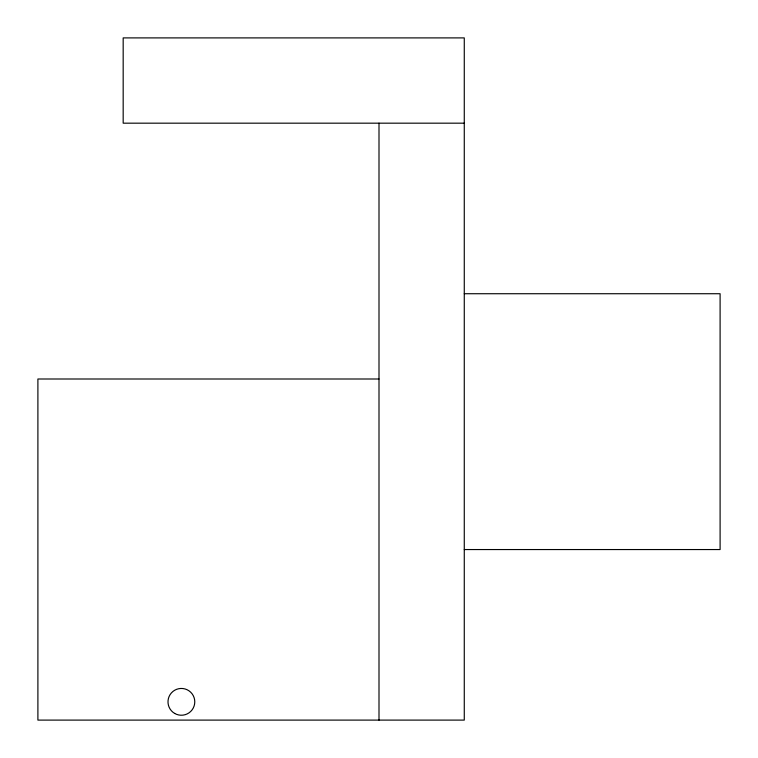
<?xml version="1.0" encoding="UTF-8"?>
<svg xmlns="http://www.w3.org/2000/svg" width="758" height="758" viewBox="0 0 758 758"><rect width="100%" height="100%" fill="white"/><g stroke="black" fill="none" stroke-linecap="round" stroke-linejoin="round"><path stroke-width="1.14" d="M464.275 123.175L123.175 123.175L123.175 37.9L464.275 37.9L464.275 720.1L37.9 720.1L37.9 379L379 379M464.275 293.725L720.1 293.725L720.1 549.55L464.275 549.55M379 123.175L379 720.1M174.681 713.439A13.398 13.398 0 0 0 194.778 701.842A13.398 13.398 0 0 0 174.681 690.244A13.398 13.398 0 0 0 174.681 713.439"/></g></svg>
